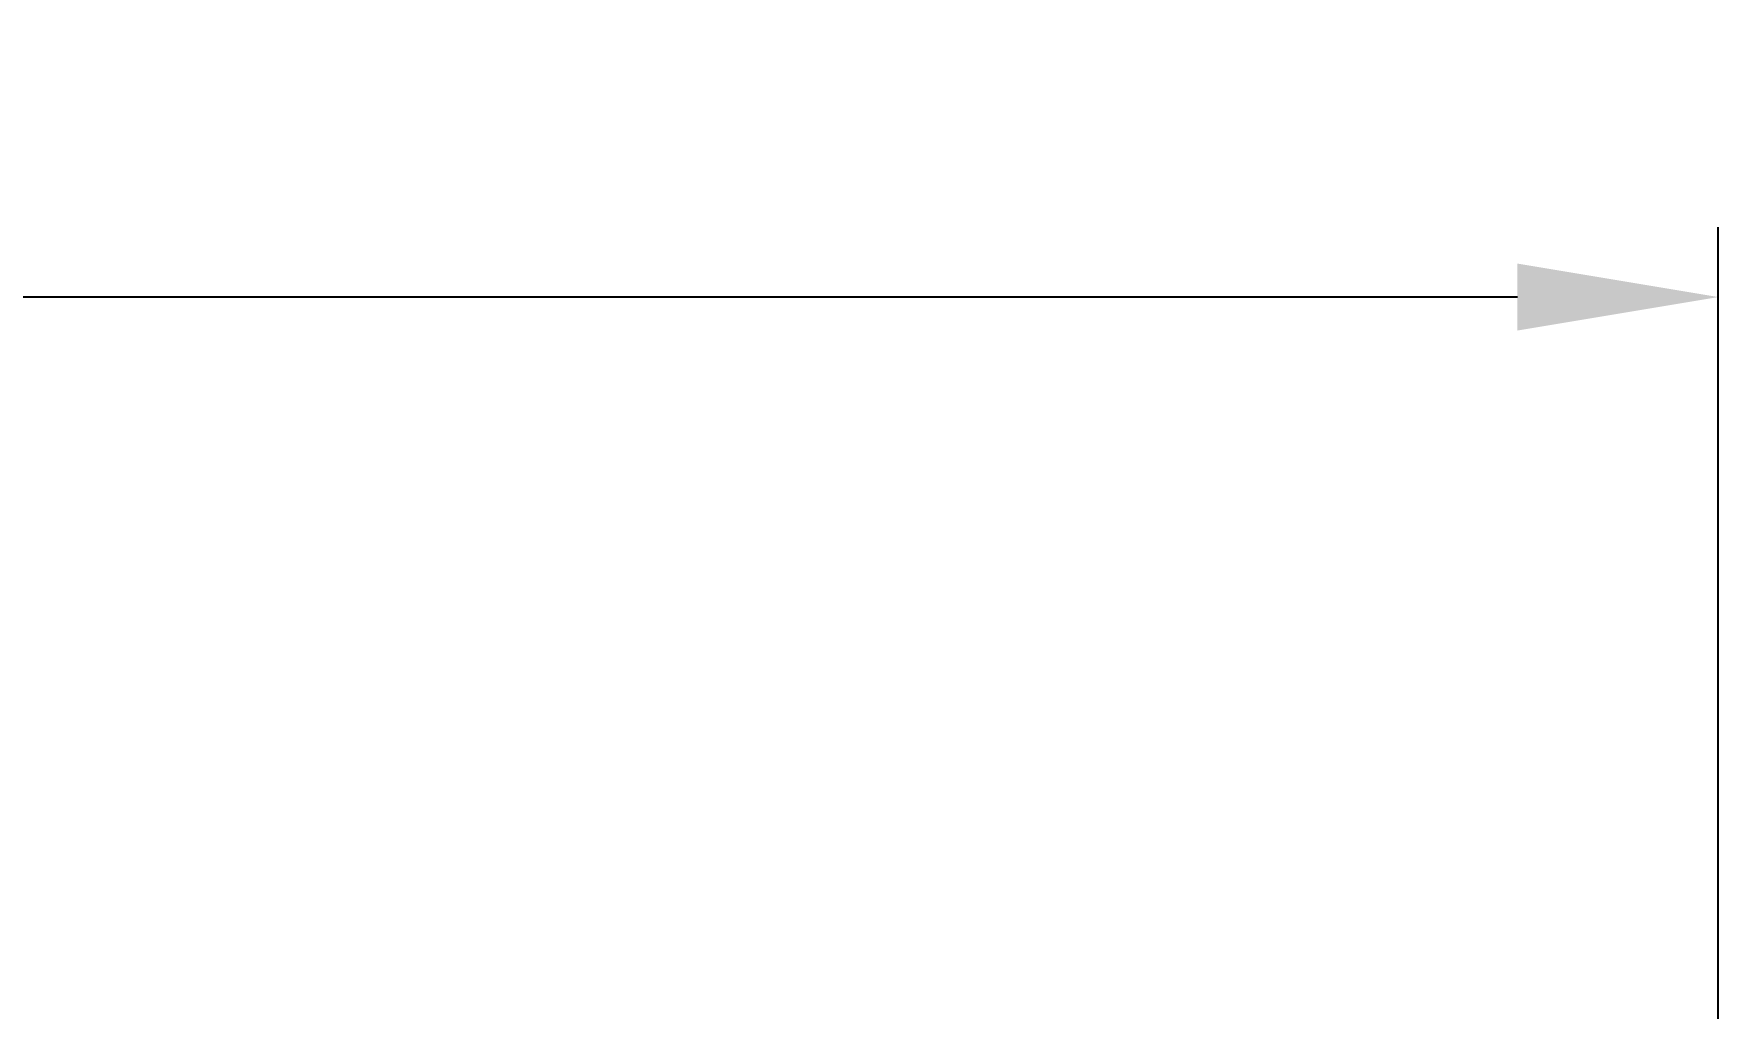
# Model space of a CAD drawing. Header units: inches. Extents: x 897.4 to 914.4, y -8.5 to 2.5.
# Drawn here: x 904.492 to 906.002, y 0.557 to 1.43 of the extents above; entities that cross this region are included whole.
import ezdxf

# ---------------------------------------------------------------- set-up
doc = ezdxf.new("R2010")
doc.units = ezdxf.units.IN
doc.header["$LTSCALE"] = 4
doc.header["$MEASUREMENT"] = 0
doc.layers.get('DEFPOINTS').update_dxf_attribs({"linetype": 'CONTINUOUS'})
doc.layers.add('DIMENSIONS', color=140, linetype='CONTINUOUS')
doc.styles.get("Standard").update_dxf_attribs({"font": 'romans.shx'})
doc.dimstyles.get("Standard").update_dxf_attribs({"dimtxt": 0.15, "dimasz": 0.18, "dimexe": 0.0625, "dimexo": 0.125, "dimgap": 0.0625, "dimtad": 0, "dimtih": 1, "dimtoh": 1, "dimzin": 0, "dimdsep": 46, "dimtxsty": 'Standard', "dimcen": 0.09, "dimadec": 0, "dimazin": 0, "dimtfac": 1, "dimtofl": 0, "dimtmove": 0, "dimatfit": 3, "dimfxl": 1, "dimtolj": 1, "dimtzin": 0, "dimarcsym": 0})

# ---------------------------------------------------------------- blocks, each defined once
blk = doc.blocks.new('*D14')
at = {"layer": 'DEFPOINTS', "color": 0}
for p in [(906.0023, 1.1939), (902.1011, 0.3859), (906.0023, 0.3859)]:
    blk.add_point(p, dxfattribs=at)
at = {"layer": 'DIMENSIONS', "color": 0, "lineweight": -2}
for p, q in [((902.1011, 0.5109), (902.1011, 1.2564)), ((906.0023, 0.5109), (906.0023, 1.2564)), ((902.2811, 1.1939), (903.6713, 1.1939)), ((905.8223, 1.1939), (904.432, 1.1939))]:
    blk.add_line(p, q, dxfattribs=at)
at = {"layer": 'DIMENSIONS', "color": 0}
for points in [[(902.2811, 1.2239), (902.2811, 1.1639), (902.1011, 1.1939)], [(905.8223, 1.2239), (905.8223, 1.1639), (906.0023, 1.1939)]]:
    blk.add_solid(points, dxfattribs=at)
at = {"layer": 'DIMENSIONS', "color": 0, "char_height": 0.15, "attachment_point": 5}
for s, insert in [('\\A1;3.90', (904.0517, 1.3314)), ('\\A1;[99.1]', (904.0517, 1.0172))]:
    blk.add_mtext(s, dxfattribs=dict(at, insert=insert))

msp = doc.modelspace()

# ---------------------------------------------------------------- dimensions: what is measured, and where the dimension line sits
at = {"layer": 'DIMENSIONS'}
dim = msp.add_linear_dim(base=(906.0023, 1.1939), p1=(902.1011, 0.3859), p2=(906.0023, 0.3859), dimstyle='Standard', override={"dimpost": '\\X'}, dxfattribs=at)
dim.commit()
dim.dimension.update_dxf_attribs({"geometry": '*D14', "text_midpoint": (904.0517, 1.1939)})

doc.saveas('drawing.dxf')
